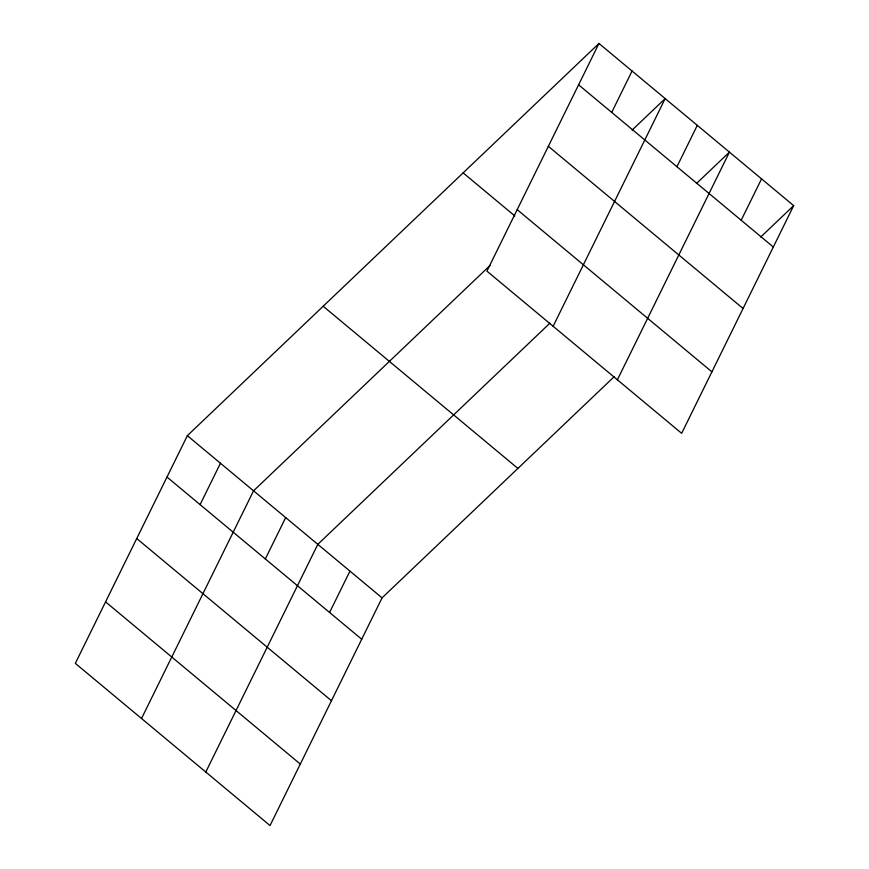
<?xml version="1.0" encoding="UTF-8"?>
<svg xmlns="http://www.w3.org/2000/svg" width="869" height="869" viewBox="0 0 869 869"><rect width="100%" height="100%" fill="white"/><g stroke="black" fill="none" stroke-linecap="round" stroke-linejoin="round"><path stroke-width="1.3" d="M598.958 43.45L486.933 271.128L681.654 433.327L793.679 205.638L598.958 43.45L187.346 435.673L75.321 663.362L270.042 825.55L382.067 597.872L614.111 376.755M200.098 504.617L220.454 463.253M141.528 718.5L253.552 490.822L490.464 265.078M265.327 558.952L285.684 517.587M205.779 772.03L317.815 544.342L549.86 323.225M329.59 612.482L349.946 571.107M611.711 112.394L632.067 71.019M553.129 326.277L665.165 98.599L632.176 130.024M676.94 166.729L697.296 125.353M617.392 379.796L729.428 152.118L696.438 183.555M741.192 220.248L761.548 178.884M760.69 237.074L793.679 205.638M578.602 84.825L773.323 247.013M548.35 146.307L743.071 308.495M517.185 209.646L711.907 371.834M463.134 172.888L514.85 215.968M323.181 306.246L517.902 468.434M187.346 435.673L382.067 597.872M166.989 477.048L361.71 639.236M136.737 538.53L331.458 700.718M105.573 601.88L300.294 764.068"/></g></svg>
